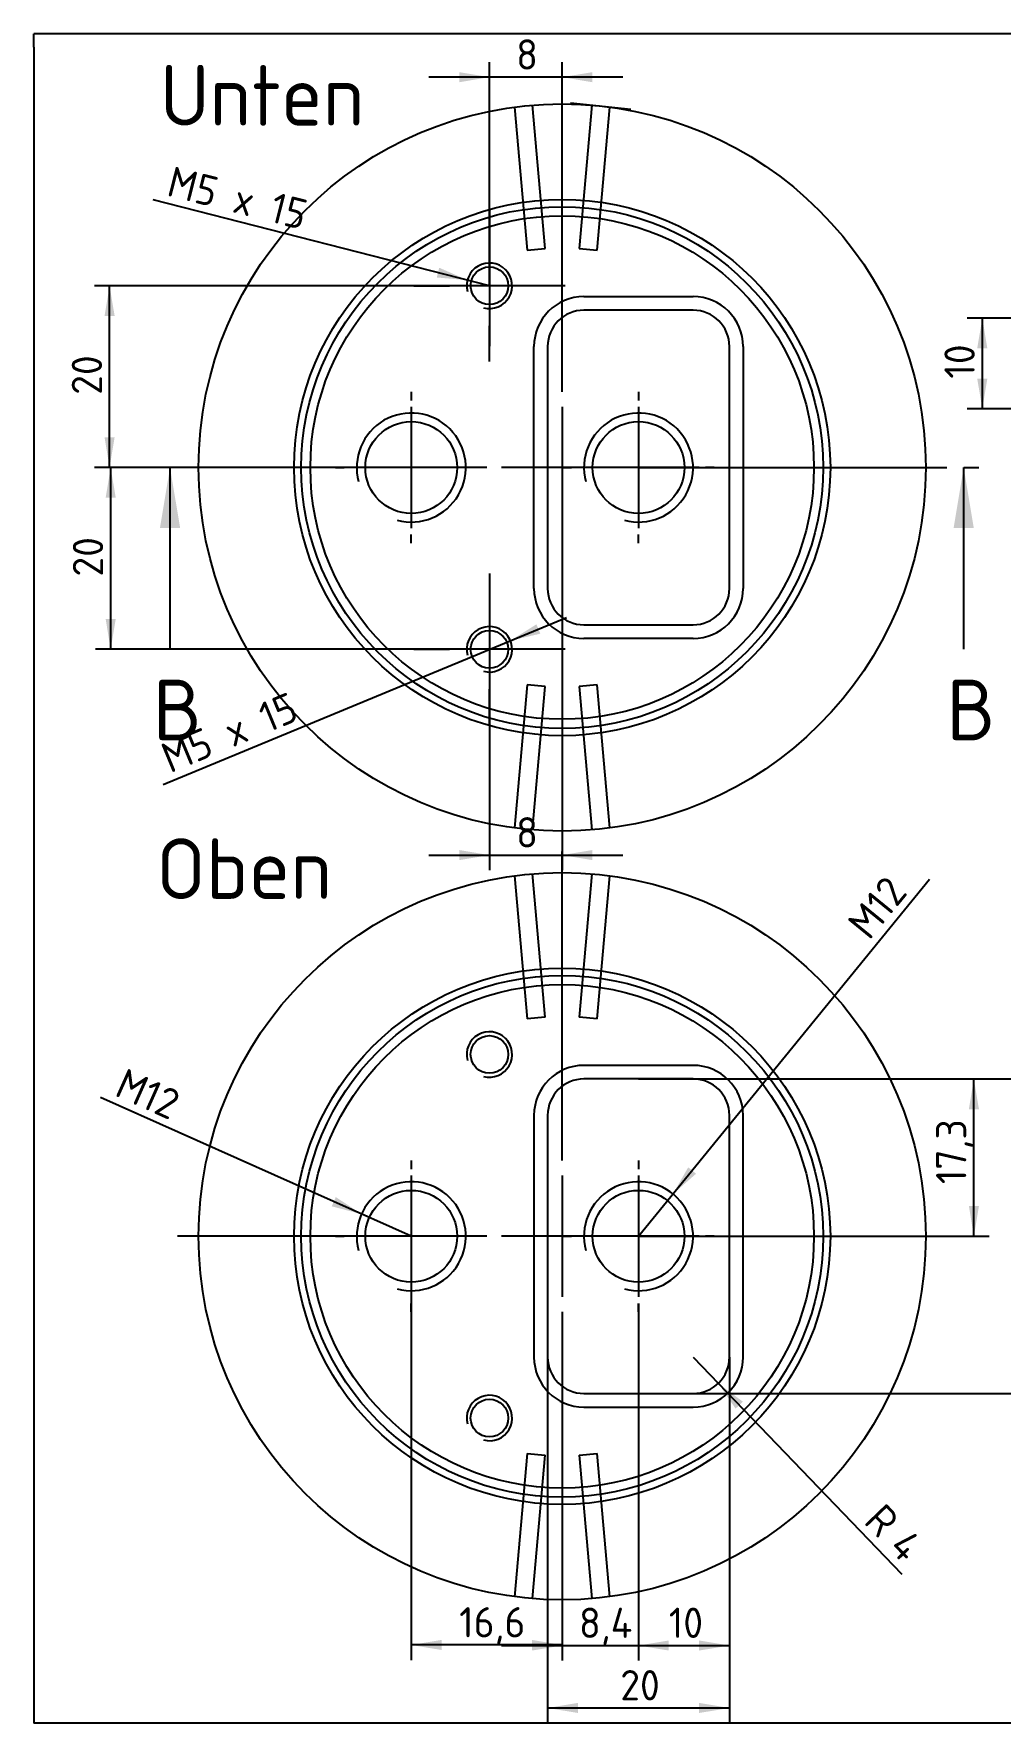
# Model space of a CAD drawing. Header units: millimetres. Extents: x 7 to 282, y 2 to 193.
# Drawn here: x 6.8 to 113.1, y 7.3 to 193.2 of the extents above; entities that cross this region are included whole.
import ezdxf
from ezdxf.enums import TextEntityAlignment as Align
from ezdxf.lldxf.tags import DXFTag

# ---------------------------------------------------------------- set-up
doc = ezdxf.new("R2010")
doc.units = ezdxf.units.MM
doc.header["$LTSCALE"] = 0.666667
doc.layers.add('Default', color=7, linetype='Continuous')
doc.layers.add('TDK1403-01_DECKE', color=7, linetype='Continuous')
doc.styles.add('SEACAD_Solid_Edge_ISO', font='seiso.ttf')
tags = doc.linetypes.add('CENTER2', pattern=[28.575, 19.05, -3.175, 3.175, -3.175]).pattern_tags.tags
tags[10:11] = [DXFTag(74, 4), DXFTag(75, 0), DXFTag(340, '0'), DXFTag(46, 0.0), DXFTag(50, 0.0), DXFTag(44, 0.0), DXFTag(45, 0.0)]
tags[8:9] = [DXFTag(74, 4), DXFTag(75, 0), DXFTag(340, '0'), DXFTag(46, 0.0), DXFTag(50, 0.0), DXFTag(44, 0.0), DXFTag(45, 0.0)]
tags[6:7] = [DXFTag(74, 4), DXFTag(75, 0), DXFTag(340, '0'), DXFTag(46, 0.0), DXFTag(50, 0.0), DXFTag(44, 0.0), DXFTag(45, 0.0)]
tags[4:5] = [DXFTag(74, 4), DXFTag(75, 0), DXFTag(340, '0'), DXFTag(46, 0.0), DXFTag(50, 0.0), DXFTag(44, 0.0), DXFTag(45, 0.0)]
tags = doc.linetypes.add('HIDDEN2', pattern=[4.7625, 3.175, -1.5875]).pattern_tags.tags
tags[6:7] = [DXFTag(74, 4), DXFTag(75, 0), DXFTag(340, '0'), DXFTag(46, 0.0), DXFTag(50, 0.0), DXFTag(44, 0.0), DXFTag(45, 0.0)]
tags[4:5] = [DXFTag(74, 4), DXFTag(75, 0), DXFTag(340, '0'), DXFTag(46, 0.0), DXFTag(50, 0.0), DXFTag(44, 0.0), DXFTag(45, 0.0)]
doc.dimstyles.new('DIN', dxfattribs={"dimtxt": 3.333333, "dimasz": 3.333333, "dimexe": 1.666667, "dimexo": 0, "dimgap": 1.666667, "dimtad": 1, "dimtxsty": 'SEACAD_Solid_Edge_ISO', "dimblk1": '_SE_FILLED', "dimblk2": '_SE_FILLED', "dimsah": 1, "dimcen": 1.666667, "dimadec": 0, "dimazin": 0, "dimtfac": 1, "dimtmove": 0, "dimatfit": 3, "dimfxl": 1, "dimtolj": 1, "dimarcsym": 0})

# ---------------------------------------------------------------- blocks, each defined once
blk = doc.blocks.new('SEANNOT_GROUP')
at = {"layer": 'Default', "color": 7, "linetype": 'CENTER2'}
for p, q in [((48.33, 153.79), (48.33, 152.84)), ((48.33, 152.12), (48.33, 138.79)), ((40, 145.45), (40.94, 145.45)), ((55, 145.45), (41.66, 145.45)), ((56.66, 145.45), (55.71, 145.45)), ((48.33, 137.12), (48.33, 138.07))]:
    blk.add_line(p, q, dxfattribs=at)
blk = doc.blocks.new('SEANNOT_GROUP1')
at = {"layer": 'Default', "color": 7, "linetype": 'CENTER2'}
for p, q in [((56.93, 173.79), (56.93, 169.85)), ((56.93, 172.12), (56.93, 158.79)), ((48.6, 165.45), (52.53, 165.45)), ((63.6, 165.45), (50.26, 165.45)), ((65.26, 165.45), (61.33, 165.45)), ((56.93, 157.12), (56.93, 161.05))]:
    blk.add_line(p, q, dxfattribs=at)
blk = doc.blocks.new('SEANNOT_GROUP2')
at = {"layer": 'Default', "color": 7, "linetype": 'CENTER2'}
for p, q in [((48.33, 153.79), (48.33, 152.84)), ((48.33, 152.12), (48.33, 138.79)), ((40, 145.45), (40.94, 145.45)), ((55, 145.45), (41.66, 145.45)), ((56.66, 145.45), (55.71, 145.45)), ((48.33, 137.12), (48.33, 138.07))]:
    blk.add_line(p, q, dxfattribs=at)
blk = doc.blocks.new('SEANNOT_GROUP3')
at = {"layer": 'Default', "color": 7, "linetype": 'CENTER2'}
for p, q in [((73.33, 153.79), (73.33, 152.84)), ((73.33, 152.12), (73.33, 138.79)), ((65, 145.45), (65.94, 145.45)), ((80, 145.45), (66.66, 145.45)), ((81.66, 145.45), (80.71, 145.45)), ((73.33, 137.12), (73.33, 138.07))]:
    blk.add_line(p, q, dxfattribs=at)
blk = doc.blocks.new('SEANNOT_GROUP4')
at = {"layer": 'Default', "color": 7, "linetype": 'CENTER2'}
for p, q in [((56.93, 133.79), (56.93, 129.85)), ((56.93, 132.12), (56.93, 118.79)), ((48.6, 125.45), (52.53, 125.45)), ((63.6, 125.45), (50.26, 125.45)), ((65.26, 125.45), (61.33, 125.45)), ((56.93, 117.12), (56.93, 121.05))]:
    blk.add_line(p, q, dxfattribs=at)
blk = doc.blocks.new('SEANNOT_GROUP5')
at = {"layer": 'Default', "color": 7, "linetype": 'CENTER2'}
for p, q in [((73.33, 69.21), (73.33, 68.27)), ((73.33, 67.55), (73.33, 54.21)), ((65, 60.88), (65.94, 60.88)), ((80, 60.88), (66.66, 60.88)), ((81.66, 60.88), (80.71, 60.88)), ((73.33, 52.55), (73.33, 53.49))]:
    blk.add_line(p, q, dxfattribs=at)
blk = doc.blocks.new('SEANNOT_GROUP6')
at = {"layer": 'Default', "color": 7, "linetype": 'CENTER2'}
for p, q in [((48.33, 69.21), (48.33, 68.27)), ((48.33, 67.55), (48.33, 54.21)), ((40, 60.88), (40.94, 60.88)), ((55, 60.88), (41.66, 60.88)), ((56.66, 60.88), (55.71, 60.88)), ((48.33, 52.55), (48.33, 53.49))]:
    blk.add_line(p, q, dxfattribs=at)
blk = doc.blocks.new('SEANNOT_GROUP7')
at = {"layer": 'Default', "color": 7, "linetype": 'CENTER2'}
for p, q in [((64.93, 153.79), (64.93, 187.79)), ((64.93, 152.12), (64.93, 138.79)), ((56.6, 145.45), (22.6, 145.45)), ((71.6, 145.45), (58.26, 145.45)), ((73.26, 145.45), (107.26, 145.45)), ((64.93, 137.12), (64.93, 103.12))]:
    blk.add_line(p, q, dxfattribs=at)
blk = doc.blocks.new('SEANNOT_GROUP8')
at = {"layer": 'Default', "color": 7, "linetype": 'CENTER2'}
for p, q in [((64.93, 69.21), (64.93, 103.21)), ((64.93, 67.55), (64.93, 54.21)), ((56.6, 60.88), (22.6, 60.88)), ((71.6, 60.88), (58.26, 60.88)), ((73.26, 60.88), (107.26, 60.88)), ((64.93, 52.55), (64.93, 18.55))]:
    blk.add_line(p, q, dxfattribs=at)
blk = doc.blocks.new('SEANNOT_GROUP11')
at = {"layer": 'Default', "color": 7, "linetype": 'CENTER2'}
blk.add_line((65.86, 185.58), (72.49, 184.86), dxfattribs=at)
blk = doc.blocks.new('SE1')
at = {"layer": 'TDK1403-01_DECKE', "color": 7, "linetype": 'HIDDEN2'}
for p, q in [((59.69, 100.53), (61.07, 84.79)), ((63.06, 84.97), (61.68, 100.75)), ((68.18, 100.75), (66.8, 84.97)), ((68.79, 84.79), (70.17, 100.53)), ((63.06, 84.97), (61.07, 84.79)), ((68.79, 84.79), (66.8, 84.97)), ((61.07, 36.97), (59.69, 21.22)), ((61.07, 36.97), (63.06, 36.79)), ((61.68, 21.01), (63.06, 36.79)), ((66.8, 36.79), (68.79, 36.97)), ((66.8, 36.79), (68.18, 21.01)), ((70.17, 21.22), (68.79, 36.97))]:
    blk.add_line(p, q, dxfattribs=at)
at = {"layer": 'TDK1403-01_DECKE', "color": 7, "linetype": 'Continuous'}
for p, q in [((79.33, 79.68), (67.33, 79.68)), ((79.33, 78.18), (67.33, 78.18)), ((61.83, 74.18), (61.83, 47.58)), ((63.33, 74.18), (63.33, 47.58)), ((83.33, 47.58), (83.33, 74.18)), ((84.83, 47.58), (84.83, 74.18)), ((67.33, 43.58), (79.33, 43.58)), ((67.33, 42.08), (79.33, 42.08))]:
    blk.add_line(p, q, dxfattribs=at)
for centre, radius in [((64.93, 60.88), 40), ((48.33, 60.88), 5.05), ((73.33, 60.88), 5.05)]:
    blk.add_circle(centre, radius, dxfattribs=at)
at = {"layer": 'TDK1403-01_DECKE', "color": 7, "linetype": 'HIDDEN2'}
for centre, radius in [((64.93, 60.88), 29.5), ((64.93, 60.88), 28.7), ((64.93, 60.88), 27.7), ((56.93, 80.88), 2.07), ((56.93, 40.88), 2.07)]:
    blk.add_circle(centre, radius, dxfattribs=at)
for centre in [(56.93, 80.88), (56.93, 40.88)]:
    blk.add_arc(centre, 2.5, 255, 195, dxfattribs=at)
at = {"layer": 'TDK1403-01_DECKE', "color": 7, "linetype": 'Continuous'}
for centre, radius, start, end in [((67.33, 74.18), 5.5, 90, 180), ((67.33, 74.18), 4, 90, 180), ((79.33, 74.18), 5.5, 0, 90), ((79.33, 74.18), 4, 0, 90), ((48.33, 60.88), 6, 255, 195), ((73.33, 60.88), 6, 255, 195), ((67.33, 47.58), 5.5, 180, 270), ((67.33, 47.58), 4, 180, 270), ((79.33, 47.58), 5.5, 270, 0), ((79.33, 47.58), 4, 270, 0)]:
    blk.add_arc(centre, radius, start, end, dxfattribs=at)
blk = doc.blocks.new('SE2')
at = {"layer": 'TDK1403-01_DECKE', "color": 7, "linetype": 'HIDDEN2'}
for p, q in [((59.69, 185.11), (61.07, 169.37)), ((63.06, 169.54), (61.68, 185.32)), ((68.18, 185.32), (66.8, 169.54)), ((68.79, 169.37), (70.17, 185.11)), ((61.07, 169.37), (63.06, 169.54)), ((66.8, 169.54), (68.79, 169.37)), ((67.33, 164.26), (79.33, 164.26)), ((79.33, 162.76), (67.33, 162.76)), ((61.83, 132.15), (61.83, 158.76)), ((63.33, 158.76), (63.33, 132.15)), ((83.33, 132.15), (83.33, 158.76)), ((84.83, 158.76), (84.83, 132.15)), ((67.33, 128.15), (79.33, 128.15)), ((79.33, 126.65), (67.33, 126.65)), ((61.07, 121.54), (59.69, 105.8)), ((63.06, 121.37), (61.07, 121.54)), ((61.68, 105.59), (63.06, 121.37)), ((68.79, 121.54), (66.8, 121.37)), ((66.8, 121.37), (68.18, 105.59)), ((70.17, 105.8), (68.79, 121.54))]:
    blk.add_line(p, q, dxfattribs=at)
at = {"layer": 'TDK1403-01_DECKE', "color": 7, "linetype": 'Continuous'}
for centre, radius in [((64.93, 145.45), 40), ((64.93, 145.45), 29.5), ((64.93, 145.45), 28.7), ((56.93, 165.45), 2.07), ((48.33, 145.45), 5.05), ((73.33, 145.45), 5.05), ((56.93, 125.45), 2.07)]:
    blk.add_circle(centre, radius, dxfattribs=at)
at = {"layer": 'TDK1403-01_DECKE', "color": 7, "linetype": 'HIDDEN2'}
blk.add_circle((64.93, 145.45), 27.7, dxfattribs=at)
at = {"layer": 'TDK1403-01_DECKE', "color": 7, "linetype": 'Continuous'}
for centre, radius in [((56.93, 165.45), 2.5), ((48.33, 145.45), 6), ((73.33, 145.45), 6), ((56.93, 125.45), 2.5)]:
    blk.add_arc(centre, radius, 255, 195, dxfattribs=at)
at = {"layer": 'TDK1403-01_DECKE', "color": 7, "linetype": 'HIDDEN2'}
for centre, radius, start, end in [((67.33, 158.76), 5.5, 90, 180), ((79.33, 158.76), 5.5, 0, 90), ((67.33, 158.76), 4, 90, 180), ((79.33, 158.76), 4, 0, 90), ((67.33, 132.15), 5.5, 180, 270), ((67.33, 132.15), 4, 180, 270), ((79.33, 132.15), 5.5, 270, 0), ((79.33, 132.15), 4, 270, 0)]:
    blk.add_arc(centre, radius, start, end, dxfattribs=at)
blk = doc.blocks.new('DMBLK38')
at = {"layer": 'Default', "linetype": 'Continuous'}
for points in [[(110.59, 158.57), (111.7, 158.57), (111.15, 161.9)], [(110.59, 155.23), (111.15, 151.9), (111.7, 155.23)]]:
    blk.add_hatch(color=7, dxfattribs=at).paths.add_polyline_path(points)
at = {"layer": 'Default', "color": 7, "linetype": 'Continuous'}
for p, q in [((145.31, 161.9), (109.48, 161.9)), ((111.15, 161.9), (111.15, 151.9)), ((146.12, 151.9), (109.48, 151.9))]:
    blk.add_line(p, q, dxfattribs=at)
at = {"layer": 'Default', "color": 7, "linetype": 'Continuous', "style": 'SEACAD_Solid_Edge_ISO'}
blk.add_text('10', height=3.333, rotation=90, dxfattribs=at).set_placement((106.98, 155.23), align=Align.TOP_LEFT)
blk = doc.blocks.new('_SE_FILLED')
at = {"color": 0}
blk.add_line((0, 0), (-1, 0), dxfattribs=at)
blk.add_solid([(0, 0), (-1, -0.1665), (-1, 0.1665), (0, 0)], dxfattribs=at)
blk = doc.blocks.new('DMBLK39')
at = {"layer": 'Default', "linetype": 'Continuous'}
blk.add_hatch(color=7, dxfattribs=at).paths.add_polyline_path([(39.58, 64.17), (42.85, 63.32), (40.03, 65.19)])
at = {"layer": 'Default', "color": 7, "linetype": 'Continuous'}
blk.add_line((48.33, 60.88), (14.14, 76.14), dxfattribs=at)
at = {"layer": 'Default', "color": 7, "linetype": 'Continuous', "style": 'SEACAD_Solid_Edge_ISO'}
blk.add_text('M12', height=3.333, rotation=335.9516, dxfattribs=at).set_placement((16.9, 79.46), align=Align.TOP_LEFT)
blk = doc.blocks.new('DMBLK40')
at = {"layer": 'Default', "linetype": 'Continuous'}
blk.add_hatch(color=7, dxfattribs=at).paths.add_polyline_path([(78.79, 68.46), (77.12, 65.53), (79.66, 67.76)])
at = {"layer": 'Default', "color": 7, "linetype": 'Continuous'}
blk.add_line((73.33, 60.88), (105.34, 100.16), dxfattribs=at)
at = {"layer": 'Default', "color": 7, "linetype": 'Continuous', "style": 'SEACAD_Solid_Edge_ISO'}
blk.add_text('M12', height=3.333, rotation=50.8217, dxfattribs=at).set_placement((96.12, 95.44), align=Align.TOP_LEFT)
blk = doc.blocks.new('DMBLK41')
at = {"layer": 'Default', "linetype": 'Continuous'}
blk.add_hatch(color=7, dxfattribs=at).paths.add_polyline_path([(62.1, 128.2), (59.24, 126.41), (62.53, 127.17)])
at = {"layer": 'Default', "color": 7, "linetype": 'Continuous'}
blk.add_line((21.03, 110.58), (65.4, 128.96), dxfattribs=at)
at = {"layer": 'Default', "color": 7, "linetype": 'Continuous', "style": 'SEACAD_Solid_Edge_ISO'}
blk.add_text('M5 x 15', height=3.333, rotation=22.5069, dxfattribs=at).set_placement((20.51, 114.87), align=Align.TOP_LEFT)
blk = doc.blocks.new('DMBLK42')
at = {"layer": 'Default', "linetype": 'Continuous'}
blk.add_hatch(color=7, dxfattribs=at).paths.add_polyline_path([(51.14, 166.36), (54.51, 166.07), (51.41, 167.43)])
at = {"layer": 'Default', "color": 7, "linetype": 'Continuous'}
blk.add_line((56.93, 165.45), (19.95, 174.89), dxfattribs=at)
at = {"layer": 'Default', "color": 7, "linetype": 'Continuous', "style": 'SEACAD_Solid_Edge_ISO'}
blk.add_text('M5 x 15', height=3.333, rotation=345.6909, dxfattribs=at).set_placement((22.11, 178.64), align=Align.TOP_LEFT)
blk = doc.blocks.new('DMBLK43')
at = {"layer": 'Default', "linetype": 'Continuous'}
for points in [[(66.66, 8.43), (66.66, 9.54), (63.33, 8.98)], [(80, 8.43), (83.33, 8.98), (80, 9.54)]]:
    blk.add_hatch(color=7, dxfattribs=at).paths.add_polyline_path(points)
at = {"layer": 'Default', "color": 7, "linetype": 'Continuous'}
for p, q in [((63.33, 47.58), (63.33, 7.32)), ((83.33, 47.58), (83.33, 7.32)), ((63.33, 8.98), (83.33, 8.98))]:
    blk.add_line(p, q, dxfattribs=at)
at = {"layer": 'Default', "color": 7, "linetype": 'Continuous', "style": 'SEACAD_Solid_Edge_ISO'}
blk.add_text('20', height=3.333, dxfattribs=at).set_placement((71.32, 13.15), align=Align.TOP_LEFT)
blk = doc.blocks.new('DMBLK44')
at = {"layer": 'Default', "linetype": 'Continuous'}
blk.add_hatch(color=7, dxfattribs=at).paths.add_polyline_path([(84.81, 42.68), (82.1, 44.69), (84.01, 41.91)])
at = {"layer": 'Default', "color": 7, "linetype": 'Continuous'}
blk.add_line((79.33, 47.58), (102.3, 23.7), dxfattribs=at)
at = {"layer": 'Default', "color": 7, "linetype": 'Continuous', "style": 'SEACAD_Solid_Edge_ISO'}
for s, p in [('R', (100.38, 31.71)), ('4', (103.13, 28.85))]:
    blk.add_text(s, height=3.33, rotation=313.9047, dxfattribs=at).set_placement(p, align=Align.TOP_LEFT)
blk = doc.blocks.new('DMBLK45')
at = {"layer": 'Default', "linetype": 'Continuous'}
for points in [[(61.6, 15.3), (64.93, 15.85), (61.6, 16.41)], [(76.66, 15.3), (76.66, 16.41), (73.33, 15.85)]]:
    blk.add_hatch(color=7, dxfattribs=at).paths.add_polyline_path(points)
at = {"layer": 'Default', "color": 7, "linetype": 'Continuous'}
for p, q in [((73.33, 53.49), (73.33, 14.19)), ((64.93, 18.55), (64.93, 14.19)), ((58.26, 15.85), (80, 15.85))]:
    blk.add_line(p, q, dxfattribs=at)
at = {"layer": 'Default', "color": 7, "linetype": 'Continuous', "style": 'SEACAD_Solid_Edge_ISO'}
blk.add_text('8,4', height=3.333, dxfattribs=at).set_placement((66.78, 20.02), align=Align.TOP_LEFT)
blk = doc.blocks.new('DMBLK46')
at = {"layer": 'Default', "linetype": 'Continuous'}
for points in [[(76.66, 15.3), (76.66, 16.41), (73.33, 15.85)], [(80, 15.3), (83.33, 15.85), (80, 16.41)]]:
    blk.add_hatch(color=7, dxfattribs=at).paths.add_polyline_path(points)
at = {"layer": 'Default', "color": 7, "linetype": 'Continuous'}
for p, q in [((73.33, 53.49), (73.33, 14.19)), ((83.33, 47.58), (83.33, 14.19)), ((73.33, 15.85), (83.33, 15.85))]:
    blk.add_line(p, q, dxfattribs=at)
at = {"layer": 'Default', "color": 7, "linetype": 'Continuous', "style": 'SEACAD_Solid_Edge_ISO'}
blk.add_text('10', height=3.333, dxfattribs=at).set_placement((76.66, 20.02), align=Align.TOP_LEFT)
blk = doc.blocks.new('DMBLK47')
at = {"layer": 'Default', "linetype": 'Continuous'}
for points in [[(110.78, 74.85), (110.22, 78.18), (109.67, 74.85)], [(110.78, 64.21), (109.67, 64.21), (110.22, 60.88)]]:
    blk.add_hatch(color=7, dxfattribs=at).paths.add_polyline_path(points)
at = {"layer": 'Default', "color": 7, "linetype": 'Continuous'}
for p, q in [((73.33, 78.18), (111.89, 78.18)), ((110.22, 60.88), (110.22, 78.18)), ((80.71, 60.88), (111.89, 60.88))]:
    blk.add_line(p, q, dxfattribs=at)
at = {"layer": 'Default', "color": 7, "linetype": 'Continuous', "style": 'SEACAD_Solid_Edge_ISO'}
blk.add_text('17,3', height=3.333, rotation=90, dxfattribs=at).set_placement((106.06, 66.61), align=Align.TOP_LEFT)
blk = doc.blocks.new('SE5')
at = {"color": 7, "linetype": 'Continuous', "style": 'SEACAD_Solid_Edge_ISO'}
blk.add_text('B', height=6.67, dxfattribs=at).set_placement((107.2, 122.12), align=Align.TOP_LEFT)
blk = doc.blocks.new('SE6')
at = {"color": 7, "linetype": 'Continuous', "style": 'SEACAD_Solid_Edge_ISO'}
blk.add_text('B', height=6.67, dxfattribs=at).set_placement((19.9, 122.12), align=Align.TOP_LEFT)
blk = doc.blocks.new('SEANNOT_GROUP16')
at = {"linetype": 'Continuous'}
blk.add_hatch(color=7, dxfattribs=at).paths.add_polyline_path([(110.21, 138.79), (109.1, 145.45), (107.99, 138.79)])
at = {"color": 7, "linetype": 'Continuous'}
blk.add_lwpolyline([(109.1, 125.45), (109.1, 145.45)], dxfattribs=at)
blk = doc.blocks.new('SEANNOT_GROUP17')
at = {"linetype": 'Continuous'}
blk.add_hatch(color=7, dxfattribs=at).paths.add_polyline_path([(22.91, 138.79), (21.79, 145.45), (20.68, 138.79)])
at = {"color": 7, "linetype": 'Continuous'}
blk.add_lwpolyline([(21.79, 125.45), (21.79, 145.45)], dxfattribs=at)
blk = doc.blocks.new('SE4')
at = {"layer": 'Default', "color": 7, "linetype": 'CENTER2'}
for p, q in [((21.79, 145.45), (20.13, 145.45)), ((109.1, 145.45), (110.76, 145.45))]:
    blk.add_line(p, q, dxfattribs=at)
at = {"layer": 'Default', "color": 7, "linetype": 'CENTER2', "const_width": 0.0007}
blk.add_lwpolyline([(109.1, 145.45), (21.79, 145.45)], dxfattribs=at)
at = {"layer": 'Default'}
for name in ['SEANNOT_GROUP17', 'SEANNOT_GROUP16', 'SE6', 'SE5']:
    blk.add_blockref(name, (0, 0), dxfattribs=at)
blk = doc.blocks.new('DMBLK52')
at = {"layer": 'Default', "linetype": 'Continuous'}
for points in [[(120.78, 74.85), (120.22, 78.18), (119.67, 74.85)], [(120.78, 46.91), (119.67, 46.91), (120.22, 43.58)]]:
    blk.add_hatch(color=7, dxfattribs=at).paths.add_polyline_path(points)
at = {"layer": 'Default', "color": 7, "linetype": 'Continuous'}
for p, q in [((79.33, 78.18), (121.89, 78.18)), ((120.22, 78.18), (120.22, 43.58)), ((79.33, 43.58), (121.89, 43.58))]:
    blk.add_line(p, q, dxfattribs=at)
at = {"layer": 'Default', "color": 7, "linetype": 'Continuous', "style": 'SEACAD_Solid_Edge_ISO'}
blk.add_text('34,6', height=3.333, rotation=90, dxfattribs=at).set_placement((116.06, 57.7), align=Align.TOP_LEFT)
blk = doc.blocks.new('DMBLK56')
at = {"layer": 'Default', "linetype": 'Continuous'}
for points in [[(14.59, 162.12), (15.7, 162.12), (15.14, 165.45)], [(14.59, 148.79), (15.14, 145.45), (15.7, 148.79)]]:
    blk.add_hatch(color=7, dxfattribs=at).paths.add_polyline_path(points)
at = {"layer": 'Default', "color": 7, "linetype": 'Continuous'}
for p, q in [((52.53, 165.45), (13.48, 165.45)), ((15.14, 145.45), (15.14, 165.45)), ((22.6, 145.45), (13.48, 145.45))]:
    blk.add_line(p, q, dxfattribs=at)
at = {"layer": 'Default', "color": 7, "linetype": 'Continuous', "style": 'SEACAD_Solid_Edge_ISO'}
blk.add_text('20', height=3.333, rotation=90, dxfattribs=at).set_placement((10.98, 153.45), align=Align.TOP_LEFT)
blk = doc.blocks.new('DMBLK57')
at = {"layer": 'Default', "linetype": 'Continuous'}
for points in [[(53.6, 188.95), (53.6, 187.84), (56.93, 188.4)], [(68.26, 188.95), (64.93, 188.4), (68.26, 187.84)]]:
    blk.add_hatch(color=7, dxfattribs=at).paths.add_polyline_path(points)
at = {"layer": 'Default', "color": 7, "linetype": 'Continuous'}
for p, q in [((56.93, 165.45), (56.93, 190.06)), ((64.93, 187.79), (64.93, 190.06)), ((71.6, 188.4), (50.26, 188.4))]:
    blk.add_line(p, q, dxfattribs=at)
at = {"layer": 'Default', "color": 7, "linetype": 'Continuous', "style": 'SEACAD_Solid_Edge_ISO'}
blk.add_text('8', height=3.33, dxfattribs=at).set_placement((59.87, 192.56), align=Align.TOP_LEFT)
blk = doc.blocks.new('DMBLK58')
at = {"layer": 'Default', "linetype": 'Continuous'}
for points in [[(51.66, 15.36), (51.66, 16.47), (48.33, 15.91)], [(61.6, 15.36), (64.93, 15.91), (61.6, 16.47)]]:
    blk.add_hatch(color=7, dxfattribs=at).paths.add_polyline_path(points)
at = {"layer": 'Default', "color": 7, "linetype": 'Continuous'}
for p, q in [((48.33, 60.88), (48.33, 14.25)), ((64.93, 18.55), (64.93, 14.25)), ((64.93, 15.91), (48.33, 15.91))]:
    blk.add_line(p, q, dxfattribs=at)
at = {"layer": 'Default', "color": 7, "linetype": 'Continuous', "style": 'SEACAD_Solid_Edge_ISO'}
blk.add_text('16,6', height=3.333, dxfattribs=at).set_placement((53.6, 20.08), align=Align.TOP_LEFT)
blk = doc.blocks.new('DMBLK59')
at = {"layer": 'Default', "linetype": 'Continuous'}
for points in [[(14.71, 142.12), (15.82, 142.12), (15.26, 145.45)], [(14.71, 128.79), (15.26, 125.45), (15.82, 128.79)]]:
    blk.add_hatch(color=7, dxfattribs=at).paths.add_polyline_path(points)
at = {"layer": 'Default', "color": 7, "linetype": 'Continuous'}
for p, q in [((22.6, 145.45), (13.6, 145.45)), ((15.26, 145.45), (15.26, 125.45)), ((56.93, 125.45), (13.6, 125.45))]:
    blk.add_line(p, q, dxfattribs=at)
at = {"layer": 'Default', "color": 7, "linetype": 'Continuous', "style": 'SEACAD_Solid_Edge_ISO'}
blk.add_text('20', height=3.333, rotation=90, dxfattribs=at).set_placement((11.1, 133.45), align=Align.TOP_LEFT)
blk = doc.blocks.new('DMBLK60')
at = {"layer": 'Default', "linetype": 'Continuous'}
for points in [[(53.6, 102.26), (56.93, 102.81), (53.6, 103.37)], [(68.26, 102.26), (68.26, 103.37), (64.93, 102.81)]]:
    blk.add_hatch(color=7, dxfattribs=at).paths.add_polyline_path(points)
at = {"layer": 'Default', "color": 7, "linetype": 'Continuous'}
for p, q in [((64.93, 145.45), (64.93, 101.15)), ((56.93, 125.45), (56.93, 101.15)), ((50.26, 102.81), (71.6, 102.81))]:
    blk.add_line(p, q, dxfattribs=at)
at = {"layer": 'Default', "color": 7, "linetype": 'Continuous', "style": 'SEACAD_Solid_Edge_ISO'}
blk.add_text('8', height=3.33, dxfattribs=at).set_placement((59.87, 106.98), align=Align.TOP_LEFT)

msp = doc.modelspace()

# ---------------------------------------------------------------- linework, layer by layer
at = {"layer": 'Default', "color": 7, "linetype": 'Continuous'}
for p, q in [((270.854, 193.17), (6.805, 193.17)), ((6.805, 191.686), (6.805, 193.17)), ((6.805, 191.686), (6.805, 7.305)), ((270.86, 7.305), (6.805, 7.305))]:
    msp.add_line(p, q, dxfattribs=at)

# ---------------------------------------------------------------- block references
at = {"layer": 'Default'}
for name in ['SEANNOT_GROUP7', 'SE2', 'SEANNOT_GROUP11', 'SEANNOT_GROUP1', 'SEANNOT_GROUP', 'SEANNOT_GROUP2', 'SEANNOT_GROUP3', 'SE4', 'SEANNOT_GROUP4', 'SEANNOT_GROUP8', 'SE1', 'SEANNOT_GROUP6', 'SEANNOT_GROUP5']:
    msp.add_blockref(name, (0, 0), dxfattribs=at)

# ---------------------------------------------------------------- texts
at = {"layer": 'Default', "color": 7, "linetype": 'Continuous', "style": 'SEACAD_Solid_Edge_ISO'}
for s, p in [('Unten ', (20.674, 189.727)), ('Oben ', (20.27, 104.647))]:
    msp.add_text(s, height=6.6667, dxfattribs=at).set_placement(p, align=Align.TOP_LEFT)

# ---------------------------------------------------------------- dimensions: what is measured, and where the dimension line sits
at = {"layer": 'Default', "color": 7, "linetype": 'Continuous'}
for base, p1, p2, picture, middle in [((56.929, 188.397), (64.929, 145.453), (56.929, 165.453), 'DMBLK57', (60.929, 188.397)), ((64.929, 102.812), (56.929, 125.453), (64.929, 145.453), 'DMBLK60', (60.929, 102.812)), ((48.329, 15.914), (64.929, 60.879), (48.329, 60.879), 'DMBLK58', (56.629, 15.914)), ((83.329, 15.855), (73.329, 60.879), (83.329, 47.576), 'DMBLK46', (78.329, 15.855))]:
    dim = msp.add_linear_dim(base=base, p1=p1, p2=p2, text='\\A1;<>', dimstyle='DIN', dxfattribs=at)
    dim.commit()
    dim.dimension.update_dxf_attribs({"geometry": picture, "text_midpoint": middle, "dimtype": 160})
for center, mpoint, text, picture, middle in [((56.929, 165.453), (54.506, 166.071), '\\A1;M5 x 15 {}', 'DMBLK42', (36.212, 170.737)), ((56.929, 125.453), (59.238, 126.41), '\\A1;M5 x 15 {}', 'DMBLK41', (36.535, 117.003)), ((73.329, 60.879), (77.119, 65.53), '\\A1;M12 {}', 'DMBLK40', (98.615, 91.907)), ((48.329, 60.879), (42.849, 63.324), '\\A1;M12 {}', 'DMBLK39', (23.867, 71.795)), ((79.329, 47.576), (82.102, 44.694), '\\A1;<>', 'DMBLK44', (96.568, 29.664))]:
    dim = msp.add_radius_dim(center=center, mpoint=mpoint, text=text, dimstyle='DIN', dxfattribs=at)
    dim.commit()
    dim.dimension.update_dxf_attribs({"geometry": picture, "text_midpoint": middle, "dimtype": 164})
for base, p1, p2, angle, picture, middle, dimtype in [((15.142, 165.453), (64.929, 145.453), (56.929, 165.453), 90, 'DMBLK56', (15.142, 155.453), 160), ((111.148, 151.899), (145.315, 161.899), (146.118, 151.899), 90, 'DMBLK38', (111.148, 156.899), 160), ((15.262, 125.453), (64.929, 145.453), (56.929, 125.453), 90, 'DMBLK59', (15.262, 135.453), 160), ((110.222, 60.879), (73.329, 60.879), (73.329, 78.182), 90, 'DMBLK47', (110.222, 69.53), 161), ((63.329, 8.984), (63.329, 74.182), (83.329, 74.182), 0, 'DMBLK43', (73.329, 8.984), 161), ((64.929, 15.855), (64.929, 60.879), (73.329, 60.879), 0, 'DMBLK45', (69.129, 15.855), 161)]:
    dim = msp.add_linear_dim(base=base, p1=p1, p2=p2, angle=angle, text='\\A1;<>', dimstyle='DIN', dxfattribs=at)
    dim.commit()
    dim.dimension.update_dxf_attribs({"geometry": picture, "text_midpoint": middle, "dimtype": dimtype})
dim = msp.add_linear_dim(base=(120.222, 78.182), p1=(67.329, 78.182), p2=(67.329, 43.576), angle=270, text='\\A1;<>', dimstyle='DIN', override={"dimdec": 1, "dimtdec": 1}, dxfattribs=at)
dim.commit()
dim.dimension.update_dxf_attribs({"geometry": 'DMBLK52', "text_midpoint": (120.222, 60.879), "dimtype": 161})

doc.saveas('drawing.dxf')
